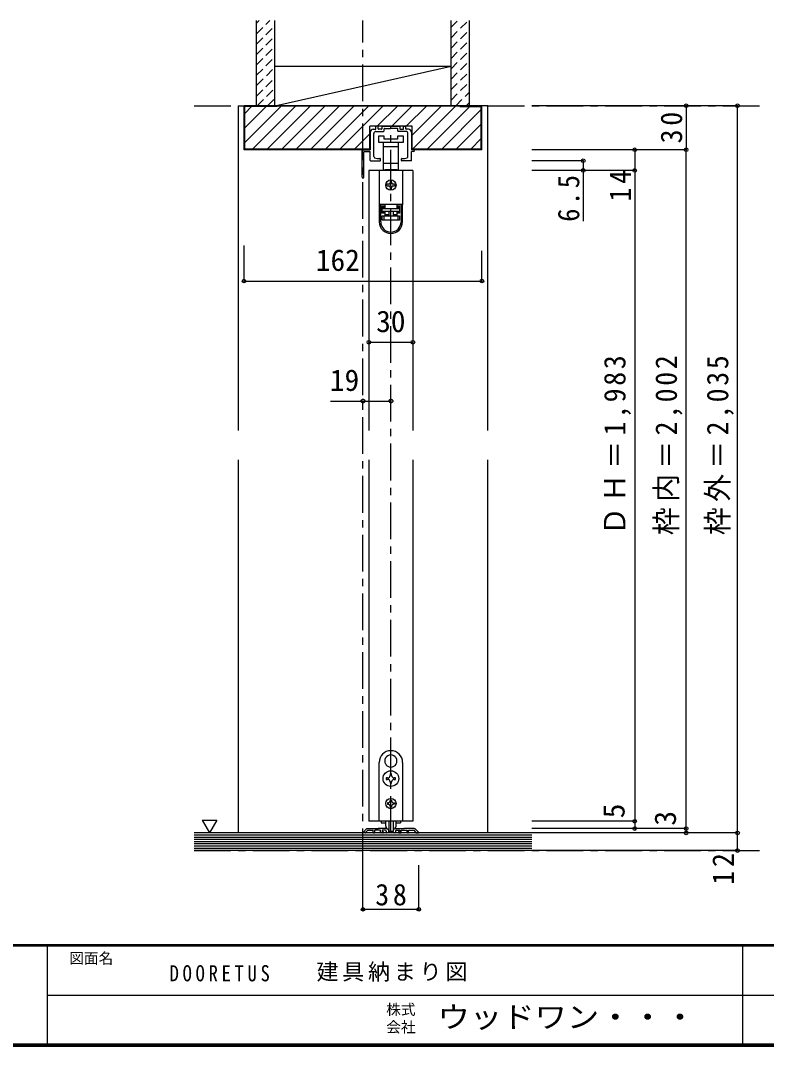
# Model space of a CAD drawing. Units: millimetres at full size, sheet at 1:5; details may follow other scales. Extents: x -973 to 977, y -718 to 696.
# Drawn here: x -17 to 491, y -701 to -2 of the extents above; entities that cross this region are included whole.
import ezdxf
from ezdxf.enums import TextEntityAlignment as Align

# ---------------------------------------------------------------- set-up
doc = ezdxf.new("R2010")
doc.units = ezdxf.units.MM
doc.header["$LTSCALE"] = 5
doc.header["$PDMODE"] = 32
doc.header["$PDSIZE"] = 2.5
doc.linetypes.add('CHAIN1', pattern=[8, 5, -1, 1, -1])
doc.linetypes.add('DASHED1', pattern=[1.8, 1.2, -0.6])
for name, color, linetype in [('0-1_通り芯', 4, 'CHAIN1'), ('0-2_柱', 3, 'Continuous'), ('0-3_仕上げ', 2, 'Continuous'), ('0-4_枠', 3, 'Continuous'), ('0-6_扉', 6, 'Continuous'), ('0-7_金物', 7, 'Continuous'), ('0-A_文字', 7, 'Continuous'), ('0-B_寸法', 7, 'Continuous'), ('0-C_ハッチ', 4, 'DASHED1'), ('F-0_補助線', 7, 'Continuous'), ('F-1_枠', 6, 'Continuous'), ('F-A_文字', 7, 'Continuous')]:
    doc.layers.add(name, color=color, linetype=linetype)
doc.styles.add('ＭＳ ゴシック', font='')
doc.styles.get('ＭＳ ゴシック').set_extended_font_data('MS Gothic')

# ---------------------------------------------------------------- blocks, each defined once
blk = doc.blocks.new('下荷重(戸車)')
at = {"layer": '0-7_金物'}
for p, q in [((8.5, 37.107), (4.5, 37.107)), ((-5.25, 30.107), (0, 30.107)), ((0, 30.107), (5.25, 30.107)), ((5.25, 30.107), (5.25, 33.107)), ((5.25, 18.507), (5.25, 30.107)), ((0, 18.507), (-5.25, 18.507)), ((-5.25, 18.507), (-5.25, 14.107)), ((-5.25, 14.107), (-4, 14.107)), ((-4, 14.107), (-4, 13.807)), ((4, 14.107), (-4, 14.107)), ((5.25, 18.507), (0, 18.507)), ((4, 14.107), (5.25, 14.107)), ((4, 13.807), (4, 14.107)), ((5.25, 14.107), (5.25, 18.507)), ((7.9, 13.807), (-7.9, 13.807)), ((-7.9, 13.807), (-7.9, -9.493)), ((7.9, 13.807), (7.9, -9.493)), ((-1.5, 4.307), (-2.5, 4.307)), ((-2.5, 3.307), (-1.5, 3.307)), ((-0.5, 6.307), (-0.5, 5.307)), ((-0.5, 2.307), (-0.5, 1.307)), ((0.5, 5.307), (0.5, 6.307)), ((0.5, 1.307), (0.5, 2.307)), ((2.5, 4.307), (1.5, 4.307)), ((1.5, 3.307), (2.5, 3.307)), ((7.9, -9.493), (-7.9, -9.493)), ((-7.9, -9.493), (-7.9, -9.593)), ((-6.9, -9.593), (-7.9, -9.593)), ((-7.9, -9.593), (-7.9, -21.293)), ((-4.2, -9.593), (-6.9, -9.593)), ((-6.9, -21.293), (-6.9, -9.593)), ((-6.1, -10.593), (-6.1, -15.293)), ((-6.1, -10.593), (-4.2, -10.593)), ((-5.9, -11.693), (-5.9, -12.193)), ((-4, -11.693), (-5.9, -11.693)), ((-5.9, -12.193), (5.9, -12.193)), ((-5.9, -14.193), (-5.9, -12.193)), ((-4.9, -9.593), (-4.9, -9.493)), ((-4.2, -9.593), (-4.2, -10.593)), ((-4, -11.693), (-4, -9.493)), ((4, -9.493), (4, -11.693)), ((5.9, -11.693), (4, -11.693)), ((6.9, -9.593), (4.2, -9.593)), ((4.2, -10.593), (4.2, -9.593)), ((4.2, -11.593), (4.2, -10.593)), ((4.2, -10.593), (6.1, -10.593)), ((6.1, -11.593), (4.2, -11.593)), ((4.9, -9.493), (4.9, -9.593)), ((5.9, -12.193), (5.9, -11.693)), ((5.9, -12.193), (5.9, -14.193)), ((6.1, -15.293), (6.1, -10.593)), ((6.9, -9.593), (6.9, -21.293)), ((7.9, -9.593), (6.9, -9.593)), ((7.9, -9.493), (7.9, -9.593)), ((7.9, -21.293), (7.9, -9.593)), ((-6.1, -14.293), (-4.2, -14.293)), ((-4.2, -15.293), (-6.1, -15.293)), ((5.9, -14.193), (-5.9, -14.193)), ((-5.9, -17.193), (-4.9, -17.193)), ((-4.9, -17.193), (4.9, -17.193)), ((-4.9, -17.193), (-4.9, -20.193)), ((4.9, -20.193), (-4.9, -20.193)), ((-4.2, -14.293), (-4.2, -15.293)), ((-4.2, -15.293), (-4.2, -17.193)), ((-4, -16.193), (-4, -14.193)), ((-1.5, -14.193), (-1.5, -17.193)), ((1.5, -14.193), (1.5, -17.193)), ((1.5, -16.193), (4, -16.193)), ((6.1, -15.293), (4.2, -15.293)), ((4.2, -17.193), (4.2, -15.293)), ((4.9, -17.193), (5.9, -17.193)), ((5.9, -17.193), (5.9, -20.193))]:
    blk.add_line(p, q, dxfattribs=at)
for points in [[(-8.5, 33.107), (0, 33.107), (8.5, 33.107), (8.5, 37.107)], [(4.5, 37.107), (4.5, 35.107), (-4.5, 35.107), (-4.5, 37.107), (-8.5, 37.107), (-8.5, 33.107)], [(-5.25, 33.107), (-5.25, 30.107), (-5.25, 18.507)], [(-4.2, -10.593), (-4.2, -11.593), (-6.1, -11.593)], [(-4.9, -20.193), (-5.9, -20.193), (-5.9, -17.193)], [(-4, -17.193), (-4, -16.193), (-1.5, -16.193)], [(4, -14.193), (4, -16.193), (4, -17.193)], [(4.2, -15.293), (4.2, -14.293), (6.1, -14.293)], [(5.9, -20.193), (4.9, -20.193), (4.9, -17.193)]]:
    blk.add_lwpolyline(points, dxfattribs=at)
blk.add_circle((0, 3.807), 3.5, dxfattribs=at)
for centre, radius, start, end in [((-2.5, 3.807), 0.5, 90, 180), ((-2.5, 3.807), 0.5, 180, 270), ((-1.5, 5.307), 1, 270, 0), ((-1.5, 2.307), 1, 0, 90), ((0, 6.307), 0.5, 90, 180), ((0, 1.307), 0.5, 180, 270), ((0, 6.307), 0.5, 0, 90), ((0, 1.307), 0.5, 270, 0), ((1.5, 5.307), 1, 180, 270), ((1.5, 2.307), 1, 90, 180), ((2.5, 3.807), 0.5, 0, 90), ((2.5, 3.807), 0.5, 270, 0), ((0, -21.293), 7.9, 180, 0), ((0, -21.293), 6.9, 180, 0)]:
    blk.add_arc(centre, radius, start, end, dxfattribs=at)
blk = doc.blocks.new('03')
at = {"layer": '0-B_寸法'}
for p, q in [((-11.079, 7.476), (-9.529, 7.476)), ((-9.229, 7.776), (-9.229, 9.176)), ((-8.029, 9.476), (-8.929, 9.476)), ((-7.729, 7.776), (-7.729, 9.176)), ((-5.529, 7.476), (-7.429, 7.476)), ((-5.229, 9.176), (-5.229, 7.776)), ((-4.929, 9.476), (6.771, 9.476)), ((-3.729, 6.276), (-3.729, 7.676)), ((-3.429, 7.976), (0.621, 7.976)), ((0.921, 8.276), (0.621, 7.976)), ((0.921, 8.276), (1.221, 7.976)), ((5.271, 7.976), (1.221, 7.976)), ((5.571, 6.276), (5.571, 7.676)), ((7.071, 9.176), (7.071, 7.776)), ((7.371, 7.476), (9.271, 7.476)), ((9.571, 7.776), (9.571, 9.176)), ((9.871, 9.476), (10.771, 9.476)), ((11.071, 7.776), (11.071, 9.176)), ((12.921, 7.476), (11.371, 7.476)), ((-13.079, 5.476), (-13.079, -6.524)), ((-10.679, -11.096), (-10.679, 4.476)), ((-9.229, 5.976), (-4.029, 5.976)), ((11.071, 5.976), (5.871, 5.976)), ((12.521, -11.096), (12.521, 4.476)), ((14.921, 5.476), (14.921, -6.524)), ((-18.179, -6.524), (-13.079, -6.524)), ((16.321, -6.524), (14.921, -6.524)), ((-18.679, -25.124), (-18.679, -7.024)), ((-17.479, -25.124), (-17.479, -8.224)), ((-16.979, -7.724), (-13.079, -7.724)), ((-13.079, -13.724), (-13.079, -7.724)), ((-6.229, -13.724), (-6.229, -12.649)), ((8.071, -13.724), (8.071, -12.649)), ((16.321, -7.724), (14.921, -7.724)), ((14.921, -13.724), (14.921, -7.724)), ((-12.779, -14.024), (-6.529, -14.024)), ((14.621, -14.024), (8.371, -14.024))]:
    blk.add_line(p, q, dxfattribs=at)
for centre, radius, start, end in [((-11.079, 5.476), 2, 90, 180), ((-9.529, 7.776), 0.3, 270, 0), ((-8.929, 9.176), 0.3, 90, 180), ((-8.029, 9.176), 0.3, 0, 90), ((-7.429, 7.776), 0.3, 180, 270), ((-5.529, 7.776), 0.3, 270, 0), ((-4.929, 9.176), 0.3, 90, 180), ((-3.429, 7.676), 0.3, 90, 180), ((5.271, 7.676), 0.3, 0, 90), ((6.771, 9.176), 0.3, 0, 90), ((7.371, 7.776), 0.3, 180, 270), ((9.271, 7.776), 0.3, 270, 0), ((9.871, 9.176), 0.3, 90, 180), ((10.771, 9.176), 0.3, 0, 90), ((11.371, 7.776), 0.3, 180, 270), ((12.921, 5.476), 2, 0, 90), ((-9.229, 4.476), 1.5, 90, 180), ((-4.029, 6.276), 0.3, 270, 0), ((5.871, 6.276), 0.3, 180, 270), ((11.071, 4.476), 1.5, 0, 90), ((-18.179, -7.024), 0.5, 90, 180), ((16.321, -7.124), 0.6, 0, 90), ((-16.979, -8.224), 0.5, 90, 180), ((-12.779, -13.724), 0.3, 180, 270), ((-9.679, -11.096), 1, 180, 243.25632), ((-7.879, -7.524), 5, 243.25632, 284.75682), ((-6.529, -12.649), 0.3, 0, 104.75682), ((-6.529, -13.724), 0.3, 270, 0), ((8.371, -12.649), 0.3, 75.24318, 180), ((8.371, -13.724), 0.3, 180, 270), ((9.721, -7.524), 5, 255.24318, 296.74368), ((11.521, -11.096), 1, 296.74368, 0), ((14.621, -13.724), 0.3, 270, 0), ((16.321, -7.124), 0.6, 270, 0), ((-18.079, -25.124), 0.6, 180, 0)]:
    blk.add_arc(centre, radius, start, end, dxfattribs=at)

msp = doc.modelspace()

# ---------------------------------------------------------------- linework, layer by layer
at = {"layer": '0-1_通り芯'}
for p, q in [((216.653, -577.5), (216.653, -2.5)), ((101.653, -60.5), (490.653, -60.5)), ((235.653, -555.5), (235.653, -74.5)), ((101.653, -567.5), (490.653, -567.5))]:
    msp.add_line(p, q, dxfattribs=at)
at = {"layer": '0-1_通り芯', "linetype": 'Continuous'}
msp.add_line((194.653, -261.5), (235.653, -261.5), dxfattribs=at)
at = {"layer": '0-1_通り芯', "color": 7}
for p in [(216.653, -261.5), (235.653, -261.5)]:
    msp.add_point(p, dxfattribs=at)
at = {"layer": '0-2_柱', "color": 7}
msp.add_line((156.653, -60.5), (276.653, -33.5), dxfattribs=at)
at = {"layer": '0-2_柱'}
for p, q in [((156.653, -33.5), (276.653, -33.5)), ((156.653, -60.5), (276.653, -60.5))]:
    msp.add_line(p, q, dxfattribs=at)
at = {"layer": '0-3_仕上げ'}
for p, q in [((144.153, -60.5), (144.153, -2.5)), ((156.653, -60.5), (156.653, -2.5)), ((276.653, -60.5), (276.653, -2.5)), ((289.153, -60.5), (289.153, -2.5)), ((331.653, -555.5), (101.653, -555.5)), ((331.653, -567.5), (101.653, -567.5))]:
    msp.add_line(p, q, dxfattribs=at)
at = {"layer": '0-3_仕上げ', "color": 7}
for p, q in [((331.653, -557), (101.653, -557)), ((331.653, -558.5), (101.653, -558.5)), ((331.653, -560), (101.653, -560)), ((331.653, -561.5), (101.653, -561.5)), ((331.653, -563), (101.653, -563)), ((331.653, -564.5), (101.653, -564.5)), ((331.653, -566), (101.653, -566))]:
    msp.add_line(p, q, dxfattribs=at)
at = {"layer": '0-4_枠', "color": 4}
for p, q in [((131.653, -60.5), (135.653, -60.5)), ((131.653, -60.5), (131.653, -281.5)), ((301.653, -60.5), (297.653, -60.5)), ((301.653, -281.5), (301.653, -60.5)), ((131.653, -301.5), (131.653, -555.5)), ((301.653, -555.5), (301.653, -301.5))]:
    msp.add_line(p, q, dxfattribs=at)
at = {"layer": '0-4_枠'}
for p, q in [((135.653, -90.5), (135.653, -60.5)), ((297.653, -60.5), (135.653, -60.5)), ((136.153, -90), (136.153, -61)), ((282.653, -61), (282.653, -60.5)), ((282.653, -61), (297.153, -61)), ((297.153, -90), (297.153, -61)), ((297.653, -90.5), (297.653, -60.5)), ((221.253, -90.5), (221.253, -74.5)), ((250.053, -74.5), (221.253, -74.5)), ((250.053, -90.5), (250.053, -74.5)), ((221.253, -90.5), (135.653, -90.5)), ((221.253, -90), (136.153, -90)), ((297.153, -90), (250.053, -90)), ((297.653, -90.5), (250.053, -90.5)), ((219.077, -552.793), (216.712, -555.159)), ((218.453, -555.5), (216.853, -555.5)), ((218.653, -554.914), (219.867, -553.7)), ((218.653, -555.3), (218.653, -554.914)), ((219.784, -552.5), (226.353, -552.5)), ((219.867, -553.7), (223.653, -553.7)), ((223.653, -555.2), (223.653, -553.7)), ((223.953, -555.5), (224.353, -555.5)), ((224.653, -555.2), (224.653, -553.7)), ((232.424, -552.5), (226.953, -552.5)), ((230.253, -555.5), (228.953, -555.5)), ((232.053, -553.7), (229.653, -553.7)), ((229.653, -553.7), (229.653, -554.7)), ((230.253, -554.7), (229.653, -554.7)), ((232.553, -554.2), (232.553, -555.2)), ((232.578, -552.524), (233.706, -552.888)), ((238.453, -555.5), (232.853, -555.5)), ((234.053, -553.364), (234.053, -554.4)), ((234.353, -554.7), (236.953, -554.7)), ((237.253, -553.364), (237.253, -554.4)), ((238.728, -552.524), (237.599, -552.888)), ((238.753, -554.2), (238.753, -555.2)), ((238.882, -552.5), (244.353, -552.5)), ((239.253, -553.7), (241.653, -553.7)), ((241.053, -554.7), (241.653, -554.7)), ((241.053, -555.5), (242.353, -555.5)), ((241.653, -553.7), (241.653, -554.7)), ((242.653, -555.2), (242.653, -553.7)), ((242.653, -553.7), (246.653, -553.7)), ((251.522, -552.5), (244.953, -552.5)), ((246.653, -555.2), (246.653, -553.7)), ((247.353, -555.5), (246.953, -555.5)), ((247.653, -553.7), (251.439, -553.7)), ((247.653, -555.2), (247.653, -553.7)), ((252.653, -554.914), (251.439, -553.7)), ((252.229, -552.793), (254.594, -555.159)), ((252.653, -555.3), (252.653, -554.914)), ((252.853, -555.5), (254.453, -555.5))]:
    msp.add_line(p, q, dxfattribs=at)
for points in [[(158.153, -60.5), (158.153, -61), (136.153, -61)], [(228.653, -555.2), (228.653, -553.7), (224.653, -553.7)], [(226.353, -552.5), (226.653, -552.8), (226.953, -552.5)], [(244.953, -552.5), (244.653, -552.8), (244.353, -552.5)]]:
    msp.add_lwpolyline(points, dxfattribs=at)
for centre, radius, start, end in [((216.853, -555.3), 0.2, 135, 270), ((218.453, -555.3), 0.2, 270, 0), ((219.784, -553.5), 1, 90, 135), ((223.953, -555.2), 0.3, 180, 270), ((224.353, -555.2), 0.3, 270, 0), ((228.953, -555.2), 0.3, 180, 270), ((230.253, -555.1), 0.4, 0, 90), ((230.253, -555.1), 0.4, 270, 0), ((232.053, -554.2), 0.5, 0, 90), ((232.424, -553), 0.5, 72.1213, 90), ((232.853, -555.2), 0.3, 180, 270), ((233.553, -553.364), 0.5, 0, 72.1213), ((234.353, -554.4), 0.3, 180, 270), ((236.953, -554.4), 0.3, 270, 0), ((237.753, -553.364), 0.5, 107.8787, 180), ((238.453, -555.2), 0.3, 270, 0), ((238.882, -553), 0.5, 90, 107.8787), ((239.253, -554.2), 0.5, 90, 180), ((241.053, -555.1), 0.4, 90, 180), ((241.053, -555.1), 0.4, 180, 270), ((242.353, -555.2), 0.3, 270, 0), ((246.953, -555.2), 0.3, 180, 270), ((247.353, -555.2), 0.3, 270, 0), ((251.522, -553.5), 1, 45, 90), ((252.853, -555.3), 0.2, 180, 270), ((254.453, -555.3), 0.2, 270, 45)]:
    msp.add_arc(centre, radius, start, end, dxfattribs=at)
at = {"layer": '0-6_扉'}
for p, q in [((250.653, -104.5), (220.653, -104.5)), ((220.653, -104.5), (220.653, -281.5)), ((250.653, -104.5), (250.653, -281.5)), ((220.653, -301.5), (220.653, -547.5)), ((250.653, -301.5), (250.653, -547.5)), ((250.653, -547.5), (220.653, -547.5))]:
    msp.add_line(p, q, dxfattribs=at)
at = {"layer": '0-7_金物'}
for p, q in [((235.554, -502.351), (235.653, -502.45)), ((235.752, -502.351), (235.653, -502.45)), ((227.653, -547.5), (227.653, -507.5)), ((232.011, -508.489), (232.146, -508.525)), ((232.109, -508.66), (232.146, -508.525)), ((239.295, -508.489), (239.16, -508.525)), ((239.197, -508.66), (239.16, -508.525)), ((243.653, -507.5), (243.653, -547.5)), ((235.153, -515.35), (235.153, -516.3)), ((236.153, -515.35), (235.153, -515.35)), ((236.153, -516.3), (236.153, -515.35)), ((233.453, -518), (232.503, -518)), ((232.503, -518), (232.503, -519)), ((232.503, -519), (233.453, -519)), ((236.153, -521.65), (236.153, -520.7)), ((238.803, -518), (237.853, -518)), ((237.853, -519), (238.803, -519)), ((238.803, -519), (238.803, -518)), ((233.853, -535), (233.253, -535)), ((233.253, -535), (233.253, -536)), ((233.253, -536), (233.853, -536)), ((235.153, -533.1), (236.153, -533.1)), ((235.153, -533.1), (235.153, -533.7)), ((235.153, -537.3), (235.153, -537.9)), ((236.153, -533.1), (236.153, -533.7)), ((236.153, -537.3), (236.153, -537.9)), ((237.453, -535), (238.053, -535)), ((236.153, -537.9), (235.153, -537.9)), ((243.653, -547.5), (227.653, -547.5)), ((229.053, -547.5), (229.053, -548.7)), ((229.053, -548.7), (232.185, -548.7)), ((232.153, -550.921), (232.153, -547.5)), ((234.153, -547.5), (234.153, -554.121)), ((237.153, -547.5), (237.153, -554.112)), ((239.121, -548.7), (242.253, -548.7)), ((239.153, -550.921), (239.153, -547.5)), ((242.253, -547.5), (242.253, -548.7)), ((236.853, -554.421), (234.453, -554.421))]:
    msp.add_line(p, q, dxfattribs=at)
for points in [[(235.153, -520.7), (235.153, -521.65), (236.153, -521.65)], [(238.053, -535), (238.053, -536), (237.453, -536)]]:
    msp.add_lwpolyline(points, dxfattribs=at)
for centre, radius in [((235.653, -518.5), 5.35), ((235.653, -535.5), 3.5)]:
    msp.add_circle(centre, radius, dxfattribs=at)
for centre, radius, start, end in [((235.653, -507.5), 8, 0, 180), ((235.653, -506.5), 4.15, 91.3645, 208.6355), ((235.653, -506.5), 4.15, 331.3645, 88.6355), ((235.653, -506.5), 4.15, 211.3645, 328.6355), ((233.453, -516.3), 1.7, 270, 0), ((237.853, -516.3), 1.7, 180, 270), ((233.453, -520.7), 1.7, 0, 90), ((237.853, -520.7), 1.7, 90, 180), ((233.853, -533.7), 1.3, 270, 0), ((233.853, -537.3), 1.3, 0, 90), ((237.453, -533.7), 1.3, 180, 270), ((237.453, -537.3), 1.3, 90, 180), ((234.153, -550.921), 2, 180, 264.78409), ((237.153, -550.921), 2, 275.21591, 0), ((233.953, -553.112), 0.2, 0, 84.78409), ((234.453, -554.121), 0.3, 180, 270), ((236.853, -554.121), 0.3, 270, 0), ((237.353, -553.112), 0.2, 95.21591, 180)]:
    msp.add_arc(centre, radius, start, end, dxfattribs=at)
at = {"layer": '0-A_文字'}
msp.add_line((107.217, -546.686), (112.217, -555.347), dxfattribs=at)
msp.add_lwpolyline([(107.217, -546.686), (117.217, -546.686), (112.217, -555.347)], dxfattribs=at)
at = {"layer": '0-B_寸法', "color": 4}
for p, q in [((471.653, -60.5), (331.653, -60.5)), ((436.653, -60.5), (436.653, -90.5)), ((471.653, -555.5), (471.653, -60.5)), ((436.653, -90.5), (331.653, -90.5)), ((401.653, -90.5), (401.653, -104.5)), ((436.653, -552.5), (436.653, -90.5)), ((366.653, -98), (331.653, -98)), ((401.653, -104.5), (331.653, -104.5)), ((366.653, -98), (366.653, -139.118)), ((401.653, -104.5), (401.653, -547.5)), ((135.653, -179.804), (135.653, -155.746)), ((297.653, -179.804), (297.653, -159.246)), ((135.653, -179.804), (297.653, -179.804)), ((220.653, -221.5), (250.653, -221.5)), ((401.653, -547.5), (331.653, -547.5)), ((401.653, -547.5), (401.653, -552.5)), ((436.653, -552.5), (331.653, -552.5)), ((471.653, -555.5), (331.653, -555.5)), ((436.653, -555.5), (436.653, -552.5)), ((471.653, -567.5), (471.653, -555.5)), ((471.653, -567.5), (331.653, -567.5)), ((216.653, -607.5), (216.653, -577.5)), ((254.653, -607.5), (254.653, -577.5)), ((254.653, -607.5), (216.653, -607.5))]:
    msp.add_line(p, q, dxfattribs=at)
at = {"layer": '0-B_寸法'}
for p in [(436.653, -60.5), (471.653, -60.5), (401.653, -90.5), (436.653, -90.5), (366.653, -98), (366.653, -104.5), (401.653, -104.5), (135.653, -179.804), (297.653, -179.804), (220.653, -221.5), (250.653, -221.5), (401.653, -547.5), (401.653, -552.5), (436.653, -552.5), (436.653, -555.5), (471.653, -555.5), (471.653, -567.5), (216.653, -607.5), (254.653, -607.5)]:
    msp.add_point(p, dxfattribs=at)
at = {"layer": '0-C_ハッチ'}
for p, q in [((144.181, -11.466), (153.147, -2.5)), ((144.181, -4.395), (146.076, -2.5)), ((144.181, -18.537), (156.681, -6.037)), ((276.653, -14.174), (288.327, -2.5)), ((276.653, -7.103), (281.256, -2.5)), ((144.181, -25.608), (156.681, -13.108)), ((276.653, -21.246), (289.153, -8.746)), ((144.181, -32.679), (156.681, -20.179)), ((276.653, -28.317), (289.153, -15.817)), ((144.181, -39.751), (156.681, -27.251)), ((276.653, -35.388), (289.153, -22.888)), ((144.503, -46.5), (156.681, -34.322)), ((276.653, -42.459), (289.153, -29.959)), ((144.153, -53.921), (156.681, -41.393)), ((276.653, -49.53), (289.153, -37.03)), ((144.645, -60.5), (156.681, -48.464)), ((276.653, -56.601), (289.153, -44.101)), ((151.716, -60.5), (156.681, -55.535)), ((279.825, -60.5), (289.153, -51.172)), ((286.896, -60.5), (289.153, -58.243))]:
    msp.add_line(p, q, dxfattribs=at)
at = {"layer": '0-C_ハッチ', "linetype": 'Continuous'}
for p, q in [((136.153, -85.486), (161.139, -60.5)), ((136.153, -75.587), (150.739, -61)), ((136.153, -65.687), (140.84, -61)), ((141.538, -90), (171.038, -60.5)), ((151.438, -90), (180.938, -60.5)), ((161.337, -90), (190.837, -60.5)), ((200.737, -60.5), (171.237, -90)), ((210.636, -60.5), (181.136, -90)), ((191.036, -90), (220.536, -60.5)), ((200.935, -90), (230.435, -60.5)), ((226.335, -74.5), (240.335, -60.5)), ((236.234, -74.5), (250.234, -60.5)), ((246.134, -74.5), (260.134, -60.5)), ((250.053, -80.48), (270.033, -60.5)), ((250.433, -90), (279.933, -60.5)), ((260.332, -90), (289.332, -61)), ((270.232, -90), (297.153, -63.079)), ((280.131, -90), (297.153, -72.978)), ((210.835, -90), (221.253, -79.582)), ((290.031, -90), (297.153, -82.878)), ((220.734, -90), (221.253, -89.481))]:
    msp.add_line(p, q, dxfattribs=at)
at = {"layer": 'F-1_枠'}
for p, q in [((976.653, -631.667), (-973.347, -631.667)), ((976.653, -632.5), (-973.347, -632.5)), ((1.653, -632.5), (1.653, -699.167)), ((474.986, -632.5), (474.986, -699.167)), ((1.653, -665.833), (974.986, -665.834)), ((976.653, -699.167), (-973.347, -699.167)), ((976.653, -700), (-973.347, -700)), ((976.653, -700.833), (-973.347, -700.833))]:
    msp.add_line(p, q, dxfattribs=at)

# ---------------------------------------------------------------- block references
at = {"layer": '0-7_金物'}
for name, p in [('03', (234.732, -83.976)), ('下荷重(戸車)', (235.653, -118.307))]:
    msp.add_blockref(name, p, dxfattribs=at)

# ---------------------------------------------------------------- texts
at = {"layer": '0-1_通り芯', "color": 7, "style": 'ＭＳ ゴシック'}
msp.add_text('19', height=14.66, dxfattribs=at).set_placement((194.153, -259), align=Align.BOTTOM_LEFT)
at = {"layer": '0-B_寸法', "style": 'ＭＳ ゴシック'}
for s, p in [('162', (184.587, -177.304)), ('30', (225.653, -219))]:
    msp.add_text(s, height=14.66, dxfattribs=at).set_placement(p, align=Align.BOTTOM_LEFT)
for s, p in [('5', (399.153, -545.5)), ('3', (434.153, -550.5))]:
    msp.add_text(s, height=14.66, rotation=90, dxfattribs=at).set_placement(p, align=Align.BOTTOM_LEFT)
at = {"layer": '0-B_寸法', "char_height": 14.66, "attachment_point": 7, "rotation": 90, "style": 'ＭＳ ゴシック'}
for s, insert in [('\\T1.27;\\W0.95;30', (434.153, -86.125)), ('\\T1.27;\\W0.9;6.5', (364.153, -139.455)), ('\\T1.27;\\W0.95;14', (399.153, -125.75)), ('\\T1.19;\\W0.95;ＤＨ＝1,983', (399.153, -352.75)), ('\\T1.19;\\W0.95;枠内＝2,002', (434.153, -352.75)), ('\\T1.19;\\W0.95;枠外＝2,035', (469.153, -352.75)), ('\\T1.27;\\W0.95;12', (469.153, -590.75))]:
    msp.add_mtext(s, dxfattribs=dict(at, insert=insert))
at = {"layer": '0-B_寸法', "insert": (225.028, -605), "char_height": 14.66, "attachment_point": 7, "style": 'ＭＳ ゴシック'}
msp.add_mtext('\\T1.27;\\W0.95;38', dxfattribs=at)
at = {"layer": 'F-0_補助線', "char_height": 11, "attachment_point": 7, "style": 'ＭＳ ゴシック'}
for s, insert in [('\\T1.39;\\W0.85;DOORETUS', (84.986, -656.667)), ('\\T1.17;建具納まり図', (184.986, -656.667))]:
    msp.add_mtext(s, dxfattribs=dict(at, insert=insert))
at = {"layer": 'F-A_文字', "style": 'ＭＳ ゴシック'}
for s, p in [('図面名', (16.653, -646.667)), ('株式', (232.486, -681.5)), ('会社', (232.486, -693.5))]:
    msp.add_text(s, height=7.331, dxfattribs=at).set_placement(p, align=Align.BOTTOM_LEFT)
at = {"layer": 'F-A_文字', "style": 'ＭＳ ゴシック', "width": 1.1}
msp.add_text('ウッドワン・・・', height=14.66, dxfattribs=at).set_placement((267.486, -692.5), align=Align.BOTTOM_LEFT)

doc.saveas('drawing.dxf')
